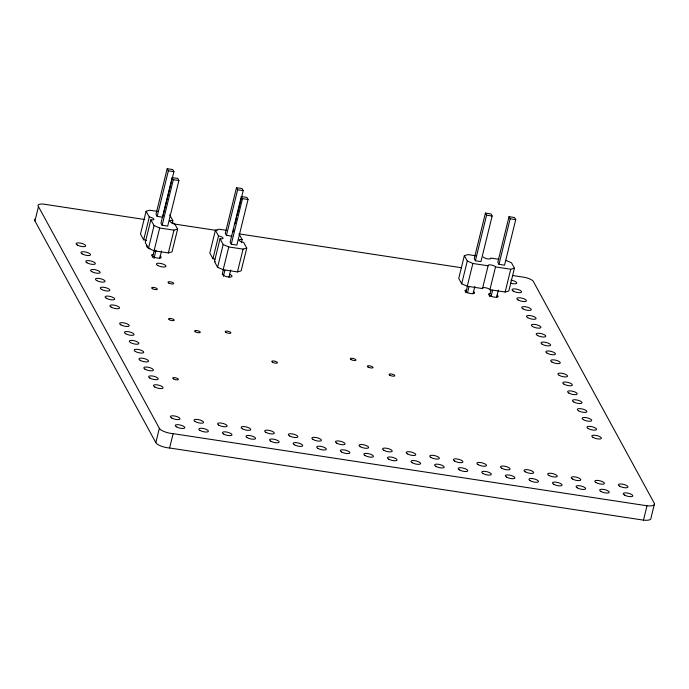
<?xml version="1.0" encoding="UTF-8"?>
<svg xmlns="http://www.w3.org/2000/svg" width="689" height="689" viewBox="0 0 689 689"><rect width="100%" height="100%" fill="white"/><g stroke="black" fill="none" stroke-linecap="round" stroke-linejoin="round"><path stroke-width="1.03" d="M512.685 275.531L522.253 276.987A8.733 2.747 13.8 0 1 533.613 281.965L654.507 503.668L650.984 518.016A11.188 3.514 13.8 0 1 643.483 520.135L169.554 447.988A10.034 3.152 13.8 0 1 155.835 442.648L34.941 220.945L38.472 206.597A8.733 2.747 13.8 0 1 45.965 204.487L144.836 219.533M157.902 211.454L149.737 210.223L146.077 211.282L140.487 234.062L143.691 239.806A3.893 1.223 13.8 0 1 146.542 240.607M143.691 239.806L149.289 217.018L146.077 211.282M149.289 217.018A3.893 1.223 13.8 0 1 153.785 218.973A3.893 1.223 13.8 0 1 150.857 219.817L145.258 242.606L148.471 248.341L154.078 250.787L168.357 252.932L172.017 251.881L177.616 229.093L174.403 223.357A3.893 1.223 13.8 0 1 169.916 221.402A3.893 1.223 13.8 0 1 172.836 220.558L169.632 214.822M167.186 168.71L155.99 214.279L157.17 216.372L162.733 217.207L173.921 171.647L172.75 169.546L167.186 168.71L168.357 170.803L157.17 216.372M148.471 248.341L154.06 225.561L150.857 219.817M154.078 250.787L159.676 228.007L154.06 225.561M152.57 257.341L154.353 250.09M172.155 177.598L160.968 223.167L162.139 225.26L167.703 226.104L178.89 180.535L177.719 178.434L172.155 177.598L173.327 179.691L162.139 225.26M154 258.401L156.033 250.116M159.814 258.203L161.596 250.951M172.078 223.667L172.836 220.558M168.357 252.932L173.955 230.152L177.616 229.093M155.835 442.648L159.357 428.3L38.472 206.597M226.242 230.298L219.093 229.204L215.399 230.247L209.809 253.035L212.927 258.754A3.893 1.223 13.8 0 1 214.89 259.228M212.927 258.754L218.525 235.974L215.399 230.247M238.98 233.838L242.106 239.565A3.893 1.223 13.8 0 0 239.152 240.392A3.893 1.223 13.8 0 0 243.63 242.356L246.748 248.083L241.15 270.863L237.464 271.905L223.167 269.726L217.578 267.28L214.451 261.553L220.049 238.764A3.893 1.223 13.8 0 0 223.003 237.938A3.893 1.223 13.8 0 0 218.525 235.974M169.554 447.988L173.172 433.648M237.102 215.485L243.208 190.629L242.063 188.536L236.491 187.692L225.303 233.261L226.448 235.354L232.012 236.198M217.578 267.28L223.167 244.492L220.049 238.764M226.448 235.354L237.636 189.785L236.491 187.692M223.167 269.726L228.765 246.946L223.167 244.492M222.254 274.231L223.52 269.054M241.331 196.554L230.135 242.123L231.28 244.225L236.852 245.069L248.04 199.5L246.903 197.407L241.331 196.554L242.476 198.656L231.28 244.225M233.028 232.055L233.795 228.955M235.07 223.77L236.594 217.56M223.391 276.323L224.924 270.114M228.963 277.176L230.746 269.924M241.339 242.666L242.106 239.565M237.464 271.905L243.062 249.117L246.748 248.083M476.151 255.843L468.029 254.603L464.343 255.645L458.745 278.425L461.682 283.808L467.271 286.254L482.498 288.57A3.893 1.223 13.8 0 1 485.452 287.744A3.893 1.223 13.8 0 1 489.922 289.707L505.149 292.024L508.835 290.982L514.433 268.202L511.496 262.819L505.907 260.364M461.682 283.808L467.28 261.019L464.343 255.645M467.271 286.254L472.869 263.474L467.28 261.019M465.85 292.834L467.375 286.615M485.435 213.082L474.239 258.651L475.384 260.752L480.956 261.596L492.144 216.027L491.007 213.934L485.435 213.082L486.58 215.183L475.384 260.752M467.504 292.851L469.028 286.641M473.067 293.703L474.85 286.452M482.498 288.57L488.096 265.79A3.893 1.223 13.8 0 1 491.042 264.955A3.893 1.223 13.8 0 1 495.52 266.919L510.747 269.235L514.433 268.202M489.922 289.707L495.52 266.919M489.423 296.416L490.956 290.207M509.016 216.673L497.82 262.242L498.965 264.335L504.537 265.187L515.725 219.619L514.58 217.526L509.016 216.673L510.153 218.766L498.965 264.335M491.076 296.442L492.601 290.233M496.648 297.295L498.431 290.043M505.149 292.024L510.747 269.235M643.483 520.135L647.005 505.778A11.188 3.514 13.8 0 0 654.507 503.668M168.357 170.803L173.921 171.647M173.327 179.691L178.89 180.535M159.676 228.007L173.955 230.152M486.58 215.183L492.144 216.027M510.153 218.766L515.725 219.619M237.636 189.785L243.208 190.629M242.476 198.656L248.04 199.5M498.802 259.288L490.68 258.048A3.893 1.223 13.8 0 1 487.734 258.883A3.893 1.223 13.8 0 1 483.256 256.919M472.869 263.474L488.096 265.79M173.542 223.908L217.13 230.539M239.453 233.941L461.656 267.763M228.765 246.946L243.062 249.117M647.005 505.778L173.085 433.639A10.034 3.152 13.8 0 1 159.357 428.3M159.96 255.989A4.944 1.55 13.8 0 1 159.555 258.151A4.944 1.55 13.8 0 1 152.76 256.523A4.944 1.55 13.8 0 1 153.165 254.362M150.004 248.565A4.944 1.55 13.8 0 1 146.955 245.878M229.497 274.274A4.944 1.55 13.8 0 1 231.573 276.806A4.944 1.55 13.8 0 1 225.432 276.263A4.944 1.55 13.8 0 1 222.642 273.662M473.369 291.499A4.944 1.55 13.8 0 1 472.964 293.66A4.944 1.55 13.8 0 1 466.169 292.033A4.944 1.55 13.8 0 1 466.574 289.871M496.95 295.09A4.944 1.55 13.8 0 1 496.545 297.252A4.944 1.55 13.8 0 1 489.75 295.615A4.944 1.55 13.8 0 1 490.155 293.462M511.005 280.156A4.944 1.55 13.8 0 1 516.776 283.076A4.944 1.55 13.8 0 1 510.454 283.101M34.941 220.945A8.733 2.747 13.8 0 1 34.76 219.197M215.39 261.648A3.893 1.223 13.8 0 1 214.451 261.553M195.332 331.788A2.92 0.913 13.8 0 0 200.154 332.52A2.92 0.913 13.8 0 0 196.89 330.582A2.92 0.913 13.8 0 0 195.332 331.788M168.736 283.015A2.92 0.913 13.8 0 0 173.559 283.747A2.92 0.913 13.8 0 0 170.295 281.81A2.92 0.913 13.8 0 0 168.736 283.015M152.355 288.657A2.92 0.913 13.8 0 0 157.178 289.389A2.92 0.913 13.8 0 0 153.905 287.451A2.92 0.913 13.8 0 0 152.355 288.657M169.279 319.687A2.92 0.913 13.8 0 0 174.102 320.428A2.92 0.913 13.8 0 0 170.829 318.49A2.92 0.913 13.8 0 0 169.279 319.687M173.439 378.872A2.92 0.913 13.8 0 0 178.262 379.613A2.92 0.913 13.8 0 0 174.997 377.675A2.92 0.913 13.8 0 0 173.439 378.872M351.011 359.555A2.92 0.913 13.8 0 0 355.834 360.287A2.92 0.913 13.8 0 0 352.57 358.349A2.92 0.913 13.8 0 0 351.011 359.555M368.064 367.03A2.92 0.913 13.8 0 0 372.887 367.762A2.92 0.913 13.8 0 0 369.614 365.825A2.92 0.913 13.8 0 0 368.064 367.03M389.828 375.221A2.92 0.913 13.8 0 0 394.651 375.953A2.92 0.913 13.8 0 0 391.378 374.015A2.92 0.913 13.8 0 0 389.828 375.221M272.474 362.233A2.92 0.913 13.8 0 0 277.297 362.974A2.92 0.913 13.8 0 0 274.033 361.027A2.92 0.913 13.8 0 0 272.474 362.233M225.923 332.382A2.92 0.913 13.8 0 0 230.746 333.114A2.92 0.913 13.8 0 0 227.482 331.176A2.92 0.913 13.8 0 0 225.923 332.382M77.306 245.034A4.944 1.55 13.8 0 0 85.47 246.274A4.944 1.55 13.8 0 0 79.941 242.993A4.944 1.55 13.8 0 0 77.306 245.034M82.137 253.905A4.944 1.55 13.8 0 0 90.311 255.145A4.944 1.55 13.8 0 0 84.773 251.864A4.944 1.55 13.8 0 0 82.137 253.905M86.978 262.767A4.944 1.55 13.8 0 0 95.142 264.016A4.944 1.55 13.8 0 0 89.613 260.735A4.944 1.55 13.8 0 0 86.978 262.767M91.809 271.638A4.944 1.55 13.8 0 0 99.983 272.878A4.944 1.55 13.8 0 0 94.445 269.597A4.944 1.55 13.8 0 0 91.809 271.638M96.649 280.509A4.944 1.55 13.8 0 0 104.814 281.749A4.944 1.55 13.8 0 0 99.285 278.468A4.944 1.55 13.8 0 0 96.649 280.509M101.481 289.371A4.944 1.55 13.8 0 0 109.654 290.62A4.944 1.55 13.8 0 0 104.117 287.339A4.944 1.55 13.8 0 0 101.481 289.371M106.321 298.242A4.944 1.55 13.8 0 0 114.486 299.482A4.944 1.55 13.8 0 0 108.957 296.201A4.944 1.55 13.8 0 0 106.321 298.242M111.153 307.113A4.944 1.55 13.8 0 0 119.326 308.353A4.944 1.55 13.8 0 0 113.788 305.072A4.944 1.55 13.8 0 0 111.153 307.113M120.825 324.846A4.944 1.55 13.8 0 0 128.998 326.086A4.944 1.55 13.8 0 0 123.46 322.805A4.944 1.55 13.8 0 0 120.825 324.846M125.665 333.717A4.944 1.55 13.8 0 0 133.83 334.957A4.944 1.55 13.8 0 0 128.292 331.676A4.944 1.55 13.8 0 0 125.665 333.717M130.497 342.579A4.944 1.55 13.8 0 0 138.67 343.828A4.944 1.55 13.8 0 0 133.132 340.547A4.944 1.55 13.8 0 0 130.497 342.579M135.337 351.45A4.944 1.55 13.8 0 0 143.501 352.69A4.944 1.55 13.8 0 0 137.964 349.409A4.944 1.55 13.8 0 0 135.337 351.45M140.168 360.321A4.944 1.55 13.8 0 0 148.333 361.561A4.944 1.55 13.8 0 0 142.804 358.28A4.944 1.55 13.8 0 0 140.168 360.321M145.009 369.183A4.944 1.55 13.8 0 0 153.173 370.432A4.944 1.55 13.8 0 0 147.635 367.151A4.944 1.55 13.8 0 0 145.009 369.183M149.84 378.054A4.944 1.55 13.8 0 0 158.005 379.294A4.944 1.55 13.8 0 0 152.476 376.013A4.944 1.55 13.8 0 0 149.84 378.054M154.672 386.925A4.944 1.55 13.8 0 0 162.845 388.165A4.944 1.55 13.8 0 0 157.307 384.884A4.944 1.55 13.8 0 0 154.672 386.925M592.996 437.377A4.944 1.55 13.8 0 0 601.161 438.626A4.944 1.55 13.8 0 0 595.632 435.345A4.944 1.55 13.8 0 0 592.996 437.377M588.156 428.515A4.944 1.55 13.8 0 0 596.329 429.755A4.944 1.55 13.8 0 0 590.792 426.474A4.944 1.55 13.8 0 0 588.156 428.515M583.325 419.644A4.944 1.55 13.8 0 0 591.489 420.884A4.944 1.55 13.8 0 0 585.96 417.603A4.944 1.55 13.8 0 0 583.325 419.644M578.484 410.773A4.944 1.55 13.8 0 0 586.658 412.022A4.944 1.55 13.8 0 0 581.12 408.741A4.944 1.55 13.8 0 0 578.484 410.773M573.653 401.911A4.944 1.55 13.8 0 0 581.817 403.151A4.944 1.55 13.8 0 0 576.288 399.87A4.944 1.55 13.8 0 0 573.653 401.911M568.821 393.04A4.944 1.55 13.8 0 0 576.986 394.28A4.944 1.55 13.8 0 0 571.448 390.999A4.944 1.55 13.8 0 0 568.821 393.04M563.981 384.169A4.944 1.55 13.8 0 0 572.146 385.418A4.944 1.55 13.8 0 0 566.616 382.137A4.944 1.55 13.8 0 0 563.981 384.169M559.149 375.307A4.944 1.55 13.8 0 0 567.314 376.547A4.944 1.55 13.8 0 0 561.776 373.266A4.944 1.55 13.8 0 0 559.149 375.307M551.889 362.001A4.944 1.55 13.8 0 0 560.062 363.249A4.944 1.55 13.8 0 0 554.524 359.968A4.944 1.55 13.8 0 0 551.889 362.001M547.057 353.138A4.944 1.55 13.8 0 0 555.222 354.379A4.944 1.55 13.8 0 0 549.693 351.097A4.944 1.55 13.8 0 0 547.057 353.138M542.217 344.267A4.944 1.55 13.8 0 0 550.39 345.508A4.944 1.55 13.8 0 0 544.853 342.226A4.944 1.55 13.8 0 0 542.217 344.267M537.386 335.397A4.944 1.55 13.8 0 0 545.55 336.645A4.944 1.55 13.8 0 0 540.021 333.364A4.944 1.55 13.8 0 0 537.386 335.397M532.554 326.534A4.944 1.55 13.8 0 0 540.719 327.775A4.944 1.55 13.8 0 0 535.181 324.493A4.944 1.55 13.8 0 0 532.554 326.534M527.714 317.663A4.944 1.55 13.8 0 0 535.878 318.904A4.944 1.55 13.8 0 0 530.349 315.622A4.944 1.55 13.8 0 0 527.714 317.663M522.882 308.793A4.944 1.55 13.8 0 0 531.047 310.041A4.944 1.55 13.8 0 0 525.509 306.76A4.944 1.55 13.8 0 0 522.882 308.793M518.042 299.93A4.944 1.55 13.8 0 0 526.215 301.171A4.944 1.55 13.8 0 0 520.677 297.889A4.944 1.55 13.8 0 0 518.042 299.93M176.436 426.827A4.944 1.55 13.8 0 0 184.6 428.076A4.944 1.55 13.8 0 0 179.071 424.794A4.944 1.55 13.8 0 0 176.436 426.827M171.604 417.965A4.944 1.55 13.8 0 0 179.769 419.205A4.944 1.55 13.8 0 0 174.231 415.923A4.944 1.55 13.8 0 0 171.604 417.965M200.017 430.418A4.944 1.55 13.8 0 0 208.181 431.658A4.944 1.55 13.8 0 0 202.644 428.377A4.944 1.55 13.8 0 0 200.017 430.418M195.176 421.547A4.944 1.55 13.8 0 0 203.35 422.796A4.944 1.55 13.8 0 0 197.812 419.515A4.944 1.55 13.8 0 0 195.176 421.547M223.589 434.01A4.944 1.55 13.8 0 0 231.762 435.25A4.944 1.55 13.8 0 0 226.225 431.969A4.944 1.55 13.8 0 0 223.589 434.01M218.757 425.139A4.944 1.55 13.8 0 0 226.922 426.379A4.944 1.55 13.8 0 0 221.393 423.098A4.944 1.55 13.8 0 0 218.757 425.139M247.17 437.593A4.944 1.55 13.8 0 0 255.343 438.841A4.944 1.55 13.8 0 0 249.806 435.56A4.944 1.55 13.8 0 0 247.17 437.593M242.339 428.73A4.944 1.55 13.8 0 0 250.503 429.97A4.944 1.55 13.8 0 0 244.965 426.689A4.944 1.55 13.8 0 0 242.339 428.73M270.751 441.184A4.944 1.55 13.8 0 0 278.916 442.433A4.944 1.55 13.8 0 0 273.387 439.143A4.944 1.55 13.8 0 0 270.751 441.184M265.911 432.322A4.944 1.55 13.8 0 0 274.084 433.562A4.944 1.55 13.8 0 0 268.546 430.281A4.944 1.55 13.8 0 0 265.911 432.322M294.332 444.775A4.944 1.55 13.8 0 0 302.497 446.016A4.944 1.55 13.8 0 0 296.959 442.734A4.944 1.55 13.8 0 0 294.332 444.775M289.492 435.904A4.944 1.55 13.8 0 0 297.657 437.153A4.944 1.55 13.8 0 0 292.127 433.872A4.944 1.55 13.8 0 0 289.492 435.904M317.905 448.367A4.944 1.55 13.8 0 0 326.078 449.607A4.944 1.55 13.8 0 0 320.54 446.326A4.944 1.55 13.8 0 0 317.905 448.367M313.073 439.496A4.944 1.55 13.8 0 0 321.238 440.736A4.944 1.55 13.8 0 0 315.708 437.455A4.944 1.55 13.8 0 0 313.073 439.496M341.486 451.95A4.944 1.55 13.8 0 0 349.65 453.198A4.944 1.55 13.8 0 0 344.121 449.917A4.944 1.55 13.8 0 0 341.486 451.95M336.645 443.087A4.944 1.55 13.8 0 0 344.819 444.327A4.944 1.55 13.8 0 0 339.281 441.046A4.944 1.55 13.8 0 0 336.645 443.087M365.067 455.541A4.944 1.55 13.8 0 0 373.231 456.781A4.944 1.55 13.8 0 0 367.693 453.5A4.944 1.55 13.8 0 0 365.067 455.541M360.226 446.67A4.944 1.55 13.8 0 0 368.4 447.919A4.944 1.55 13.8 0 0 362.862 444.638A4.944 1.55 13.8 0 0 360.226 446.67M388.639 459.132A4.944 1.55 13.8 0 0 396.812 460.373A4.944 1.55 13.8 0 0 391.274 457.091A4.944 1.55 13.8 0 0 388.639 459.132M383.807 450.261A4.944 1.55 13.8 0 0 391.972 451.51A4.944 1.55 13.8 0 0 386.443 448.22A4.944 1.55 13.8 0 0 383.807 450.261M412.22 462.724A4.944 1.55 13.8 0 0 420.385 463.964A4.944 1.55 13.8 0 0 414.856 460.683A4.944 1.55 13.8 0 0 412.22 462.724M407.388 453.853A4.944 1.55 13.8 0 0 415.553 455.093A4.944 1.55 13.8 0 0 410.015 451.812A4.944 1.55 13.8 0 0 407.388 453.853M435.801 466.307A4.944 1.55 13.8 0 0 443.966 467.555A4.944 1.55 13.8 0 0 438.428 464.274A4.944 1.55 13.8 0 0 435.801 466.307M430.961 457.444A4.944 1.55 13.8 0 0 439.134 458.685A4.944 1.55 13.8 0 0 433.596 455.403A4.944 1.55 13.8 0 0 430.961 457.444M459.374 469.898A4.944 1.55 13.8 0 0 467.547 471.138A4.944 1.55 13.8 0 0 462.009 467.857A4.944 1.55 13.8 0 0 459.374 469.898M454.542 461.027A4.944 1.55 13.8 0 0 462.707 462.276A4.944 1.55 13.8 0 0 457.177 458.995A4.944 1.55 13.8 0 0 454.542 461.027M482.955 473.489A4.944 1.55 13.8 0 0 491.128 474.73A4.944 1.55 13.8 0 0 485.59 471.448A4.944 1.55 13.8 0 0 482.955 473.489M478.123 464.619A4.944 1.55 13.8 0 0 486.288 465.867A4.944 1.55 13.8 0 0 480.75 462.577A4.944 1.55 13.8 0 0 478.123 464.619M506.536 477.081A4.944 1.55 13.8 0 0 514.7 478.321A4.944 1.55 13.8 0 0 509.171 475.04A4.944 1.55 13.8 0 0 506.536 477.081M501.695 468.21A4.944 1.55 13.8 0 0 509.869 469.45A4.944 1.55 13.8 0 0 504.331 466.169A4.944 1.55 13.8 0 0 501.695 468.21M530.117 480.664A4.944 1.55 13.8 0 0 538.281 481.912A4.944 1.55 13.8 0 0 532.743 478.631A4.944 1.55 13.8 0 0 530.117 480.664M525.276 471.801A4.944 1.55 13.8 0 0 533.441 473.042A4.944 1.55 13.8 0 0 527.912 469.76A4.944 1.55 13.8 0 0 525.276 471.801M553.689 484.255A4.944 1.55 13.8 0 0 561.862 485.495A4.944 1.55 13.8 0 0 556.324 482.214A4.944 1.55 13.8 0 0 553.689 484.255M548.857 475.384A4.944 1.55 13.8 0 0 557.022 476.633A4.944 1.55 13.8 0 0 551.493 473.352A4.944 1.55 13.8 0 0 548.857 475.384M577.27 487.846A4.944 1.55 13.8 0 0 585.435 489.087A4.944 1.55 13.8 0 0 579.905 485.805A4.944 1.55 13.8 0 0 577.27 487.846M572.43 478.976A4.944 1.55 13.8 0 0 580.603 480.216A4.944 1.55 13.8 0 0 575.065 476.934A4.944 1.55 13.8 0 0 572.43 478.976M600.851 491.429A4.944 1.55 13.8 0 0 609.016 492.678A4.944 1.55 13.8 0 0 603.478 489.397A4.944 1.55 13.8 0 0 600.851 491.429M596.011 482.567A4.944 1.55 13.8 0 0 604.184 483.807A4.944 1.55 13.8 0 0 598.646 480.526A4.944 1.55 13.8 0 0 596.011 482.567M624.423 495.021A4.944 1.55 13.8 0 0 632.597 496.269A4.944 1.55 13.8 0 0 627.059 492.988A4.944 1.55 13.8 0 0 624.423 495.021M619.592 486.158A4.944 1.55 13.8 0 0 627.757 487.399A4.944 1.55 13.8 0 0 622.227 484.117A4.944 1.55 13.8 0 0 619.592 486.158M157.592 265.386A4.944 1.55 13.8 0 0 165.765 266.634A4.944 1.55 13.8 0 0 160.227 263.353A4.944 1.55 13.8 0 0 157.592 265.386M513.21 291.059A4.944 1.55 13.8 0 0 521.375 292.3A4.944 1.55 13.8 0 0 515.837 289.018A4.944 1.55 13.8 0 0 513.21 291.059"/></g></svg>
